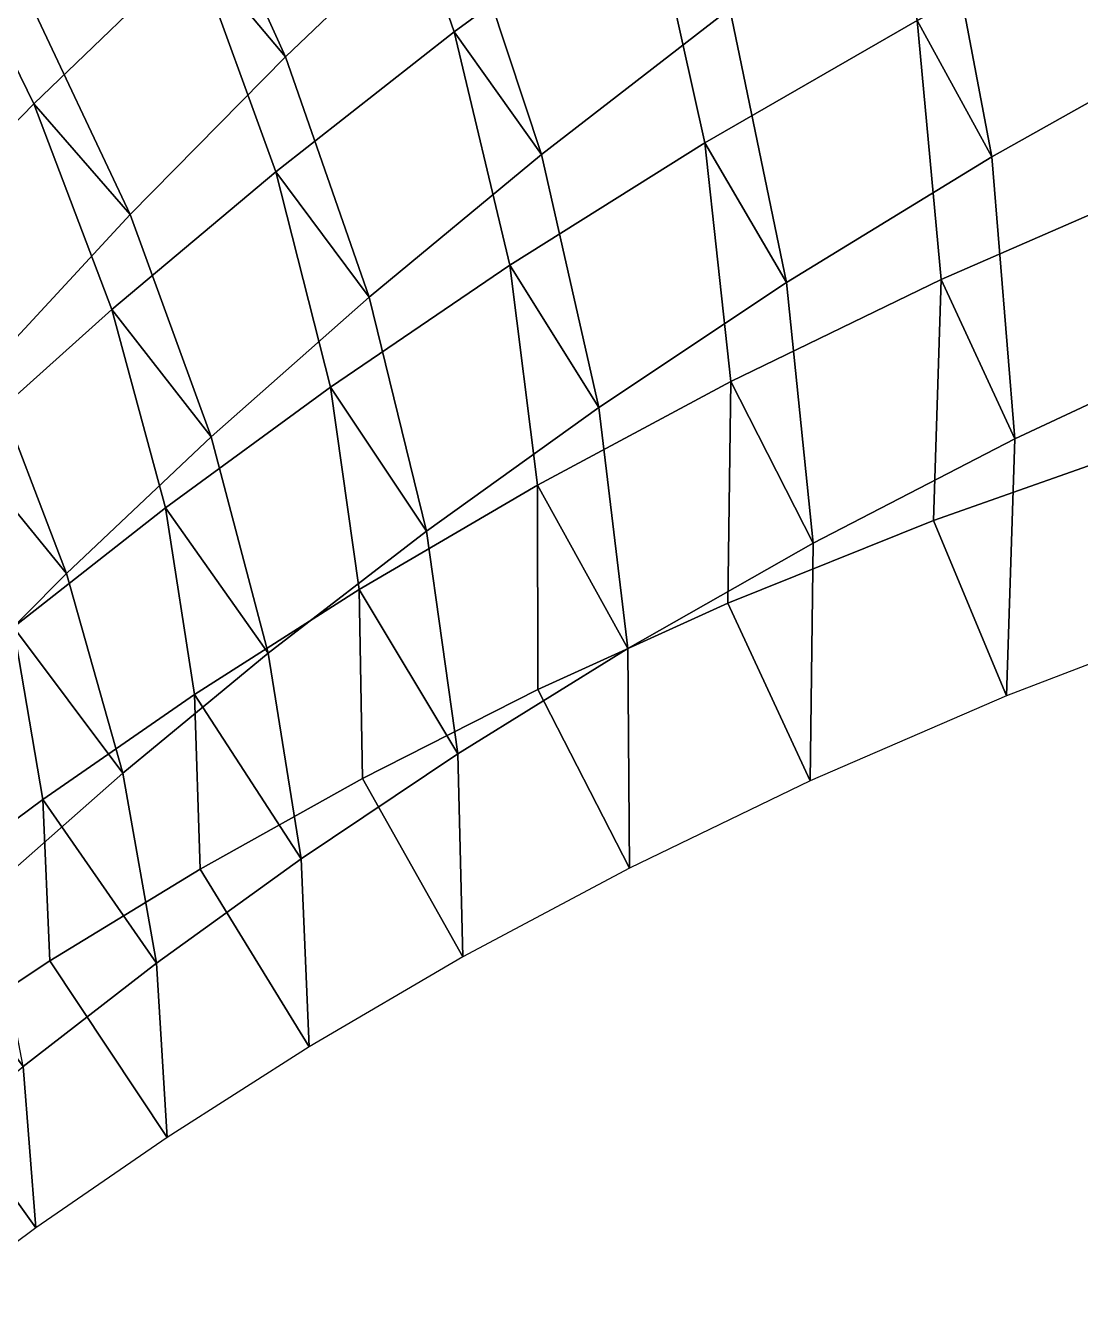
# Model space of a CAD drawing. Header units: metres. Extents: x -2184624 to 1125696, y -1900362 to 1900362.
# Drawn here: x 233645 to 378008, y 454862 to 631854 of the extents above; entities that cross this region are included whole.
import ezdxf

# ---------------------------------------------------------------- set-up
doc = ezdxf.new("R2010")
doc.units = ezdxf.units.M

msp = doc.modelspace()

# ---------------------------------------------------------------- linework, layer by layer
for points in [[(254142.38, 660877.7, 174911.72), (276847.88, 685715.25, 176716.8), (292487.7, 649837.5, 148010.31), (269190.34, 627630.9, 146066.06)], [(280794.94, 664156.75, 125850.04), (307033.5, 686359.2, 126558.81), (318920.44, 650486.8, 96224.25), (292296.75, 631031.2, 95455.78)], [(358259.97, 654395.56, 119534.13), (389189, 674869.4, 120001.734), (396678.78, 631189, 86884.51), (365928.5, 613932.5, 86094.695)], [(220718.11, 649841.25, 151077), (242075.1, 673486.06, 152952.03), (256765.03, 642416.25, 124555.84), (234738.77, 621177.56, 122754.234)], [(242075.1, 673486.06, 152952.03), (254142.38, 660877.7, 174911.72), (269190.34, 627630.9, 146066.06), (256765.03, 642416.25, 124555.84)], [(256765.03, 642416.25, 124555.84), (269190.34, 627630.9, 146066.06), (254142.38, 660877.7, 174911.72), (242075.1, 673486.06, 152952.03)], [(292487.7, 649837.5, 148010.31), (318011.3, 672582.8, 149378.1), (330028.94, 634164.7, 118506.89), (304235.94, 614245.2, 116999.61)], [(318920.44, 650486.8, 96224.25), (347966.66, 670158.3, 96497.27), (355696.62, 632584.5, 63816.414), (326619.75, 615824.5, 63520.566)], [(347966.66, 670158.3, 96497.27), (358259.97, 654395.56, 119534.13), (365928.5, 613932.5, 86094.695), (355696.62, 632584.5, 63816.414)], [(355696.62, 632584.5, 63816.414), (365928.5, 613932.5, 86094.695), (358259.97, 654395.56, 119534.13), (347966.66, 670158.3, 96497.27)], [(280794.94, 664156.75, 125850.04), (292487.7, 649837.5, 148010.31), (269190.34, 627630.9, 146066.06), (256765.03, 642416.25, 124555.84)], [(256765.03, 642416.25, 124555.84), (280794.94, 664156.75, 125850.04), (292296.75, 631031.2, 95455.78), (267868.4, 611853.75, 94259.17)], [(256765.03, 642416.25, 124555.84), (269190.34, 627630.9, 146066.06), (292487.7, 649837.5, 148010.31), (280794.94, 664156.75, 125850.04)], [(280794.94, 664156.75, 125850.04), (292487.7, 649837.5, 148010.31), (304235.94, 614245.2, 116999.61), (292296.75, 631031.2, 95455.78)], [(292296.75, 631031.2, 95455.78), (304235.94, 614245.2, 116999.61), (292487.7, 649837.5, 148010.31), (280794.94, 664156.75, 125850.04)], [(233449.77, 636762.6, 172460.69), (254142.38, 660877.7, 174911.72), (269190.34, 627630.9, 146066.06), (247906.83, 605997.7, 143625.17)], [(330028.94, 634164.7, 118506.89), (358259.97, 654395.56, 119534.13), (365928.5, 613932.5, 86094.695), (337819.12, 596705.5, 84953.875)], [(201167.8, 626877.2, 148636.31), (220718.11, 649841.25, 151077), (234738.77, 621177.56, 122754.234), (214526.78, 600469.25, 120514.95)], [(220718.11, 649841.25, 151077), (233449.77, 636762.6, 172460.69), (247906.83, 605997.7, 143625.17), (234738.77, 621177.56, 122754.234)], [(234738.77, 621177.56, 122754.234), (247906.83, 605997.7, 143625.17), (233449.77, 636762.6, 172460.69), (220718.11, 649841.25, 151077)], [(269190.34, 627630.9, 146066.06), (292487.7, 649837.5, 148010.31), (304235.94, 614245.2, 116999.61), (280644.72, 594691.75, 115082.19)], [(318920.44, 650486.8, 96224.25), (330028.94, 634164.7, 118506.89), (304235.94, 614245.2, 116999.61), (292296.75, 631031.2, 95455.78)], [(292296.75, 631031.2, 95455.78), (318920.44, 650486.8, 96224.25), (326619.75, 615824.5, 63520.566), (299918.84, 599066.4, 62901.34)], [(292296.75, 631031.2, 95455.78), (304235.94, 614245.2, 116999.61), (330028.94, 634164.7, 118506.89), (318920.44, 650486.8, 96224.25)], [(318920.44, 650486.8, 96224.25), (330028.94, 634164.7, 118506.89), (337819.12, 596705.5, 84953.875), (326619.75, 615824.5, 63520.566)], [(326619.75, 615824.5, 63520.566), (337819.12, 596705.5, 84953.875), (330028.94, 634164.7, 118506.89), (318920.44, 650486.8, 96224.25)], [(387401.1, 649253.6, 63737.258), (396678.78, 631189, 86884.51), (365928.5, 613932.5, 86094.695), (355696.62, 632584.5, 63816.414)], [(355696.62, 632584.5, 63816.414), (387401.1, 649253.6, 63737.258), (390277.44, 610752.56, 28292.668), (358967.16, 597124.94, 28428.863)], [(355696.62, 632584.5, 63816.414), (365928.5, 613932.5, 86094.695), (396678.78, 631189, 86884.51), (387401.1, 649253.6, 63737.258)], [(256765.03, 642416.25, 124555.84), (269190.34, 627630.9, 146066.06), (247906.83, 605997.7, 143625.17), (234738.77, 621177.56, 122754.234)], [(234738.77, 621177.56, 122754.234), (256765.03, 642416.25, 124555.84), (267868.4, 611853.75, 94259.17), (245429.12, 593004.6, 92695.07)], [(234738.77, 621177.56, 122754.234), (247906.83, 605997.7, 143625.17), (269190.34, 627630.9, 146066.06), (256765.03, 642416.25, 124555.84)], [(256765.03, 642416.25, 124555.84), (269190.34, 627630.9, 146066.06), (280644.72, 594691.75, 115082.19), (267868.4, 611853.75, 94259.17)], [(267868.4, 611853.75, 94259.17), (280644.72, 594691.75, 115082.19), (269190.34, 627630.9, 146066.06), (256765.03, 642416.25, 124555.84)], [(214577.2, 613387.3, 169448.97), (233449.77, 636762.6, 172460.69), (247906.83, 605997.7, 143625.17), (228441.72, 584960.9, 140758.78)], [(304235.94, 614245.2, 116999.61), (330028.94, 634164.7, 118506.89), (337819.12, 596705.5, 84953.875), (312087.16, 579590.1, 83517.25)], [(355696.62, 632584.5, 63816.414), (365928.5, 613932.5, 86094.695), (337819.12, 596705.5, 84953.875), (326619.75, 615824.5, 63520.566)], [(326619.75, 615824.5, 63520.566), (355696.62, 632584.5, 63816.414), (358967.16, 597124.94, 28428.863), (330188.75, 583157.44, 28374.445)], [(326619.75, 615824.5, 63520.566), (337819.12, 596705.5, 84953.875), (365928.5, 613932.5, 86094.695), (355696.62, 632584.5, 63816.414)], [(355696.62, 632584.5, 63816.414), (365928.5, 613932.5, 86094.695), (369077.66, 575306.7, 49531.293), (358967.16, 597124.94, 28428.863)], [(358967.16, 597124.94, 28428.863), (369077.66, 575306.7, 49531.293), (365928.5, 613932.5, 86094.695), (355696.62, 632584.5, 63816.414)], [(292296.75, 631031.2, 95455.78), (304235.94, 614245.2, 116999.61), (280644.72, 594691.75, 115082.19), (267868.4, 611853.75, 94259.17)], [(267868.4, 611853.75, 94259.17), (292296.75, 631031.2, 95455.78), (299918.84, 599066.4, 62901.34), (275368.47, 582386.5, 62005.03)], [(267868.4, 611853.75, 94259.17), (280644.72, 594691.75, 115082.19), (304235.94, 614245.2, 116999.61), (292296.75, 631031.2, 95455.78)], [(292296.75, 631031.2, 95455.78), (304235.94, 614245.2, 116999.61), (312087.16, 579590.1, 83517.25), (299918.84, 599066.4, 62901.34)], [(299918.84, 599066.4, 62901.34), (312087.16, 579590.1, 83517.25), (304235.94, 614245.2, 116999.61), (292296.75, 631031.2, 95455.78)], [(365928.5, 613932.5, 86094.695), (396678.78, 631189, 86884.51), (399235.06, 589413.7, 50366.035), (369077.66, 575306.7, 49531.293)], [(247906.83, 605997.7, 143625.17), (269190.34, 627630.9, 146066.06), (280644.72, 594691.75, 115082.19), (259041.34, 575547, 112817.37)], [(234738.77, 621177.56, 122754.234), (247906.83, 605997.7, 143625.17), (228441.72, 584960.9, 140758.78), (214526.78, 600469.25, 120514.95)], [(214526.78, 600469.25, 120514.95), (234738.77, 621177.56, 122754.234), (245429.12, 593004.6, 92695.07), (224791.52, 574522.1, 90816.79)], [(214526.78, 600469.25, 120514.95), (228441.72, 584960.9, 140758.78), (247906.83, 605997.7, 143625.17), (234738.77, 621177.56, 122754.234)], [(234738.77, 621177.56, 122754.234), (247906.83, 605997.7, 143625.17), (259041.34, 575547, 112817.37), (245429.12, 593004.6, 92695.07)], [(245429.12, 593004.6, 92695.07), (259041.34, 575547, 112817.37), (247906.83, 605997.7, 143625.17), (234738.77, 621177.56, 122754.234)], [(280644.72, 594691.75, 115082.19), (304235.94, 614245.2, 116999.61), (312087.16, 579590.1, 83517.25), (288497.6, 562652.4, 81833.94)], [(326619.75, 615824.5, 63520.566), (337819.12, 596705.5, 84953.875), (312087.16, 579590.1, 83517.25), (299918.84, 599066.4, 62901.34)], [(299918.84, 599066.4, 62901.34), (326619.75, 615824.5, 63520.566), (330188.75, 583157.44, 28374.445), (303698.88, 568962.56, 28155.584)], [(299918.84, 599066.4, 62901.34), (312087.16, 579590.1, 83517.25), (337819.12, 596705.5, 84953.875), (326619.75, 615824.5, 63520.566)], [(326619.75, 615824.5, 63520.566), (337819.12, 596705.5, 84953.875), (341447.38, 560998.44, 48546.516), (330188.75, 583157.44, 28374.445)], [(330188.75, 583157.44, 28374.445), (341447.38, 560998.44, 48546.516), (337819.12, 596705.5, 84953.875), (326619.75, 615824.5, 63520.566)], [(337819.12, 596705.5, 84953.875), (365928.5, 613932.5, 86094.695), (369077.66, 575306.7, 49531.293), (341447.38, 560998.44, 48546.516)], [(267868.4, 611853.75, 94259.17), (280644.72, 594691.75, 115082.19), (259041.34, 575547, 112817.37), (245429.12, 593004.6, 92695.07)], [(245429.12, 593004.6, 92695.07), (267868.4, 611853.75, 94259.17), (275368.47, 582386.5, 62005.03), (252767.22, 565848.6, 60871.914)], [(245429.12, 593004.6, 92695.07), (259041.34, 575547, 112817.37), (280644.72, 594691.75, 115082.19), (267868.4, 611853.75, 94259.17)], [(267868.4, 611853.75, 94259.17), (280644.72, 594691.75, 115082.19), (288497.6, 562652.4, 81833.94), (275368.47, 582386.5, 62005.03)], [(275368.47, 582386.5, 62005.03), (288497.6, 562652.4, 81833.94), (280644.72, 594691.75, 115082.19), (267868.4, 611853.75, 94259.17)], [(358967.16, 597124.94, 28428.863), (390277.44, 610752.56, 28292.668), (388468.2, 574882.75, -10931.488), (357920.84, 564124.94, -10407.212)], [(390277.44, 610752.56, 28292.668), (399235.06, 589413.7, 50366.035), (369077.66, 575306.7, 49531.293), (358967.16, 597124.94, 28428.863)], [(358967.16, 597124.94, 28428.863), (369077.66, 575306.7, 49531.293), (399235.06, 589413.7, 50366.035), (390277.44, 610752.56, 28292.668)], [(228441.72, 584960.9, 140758.78), (247906.83, 605997.7, 143625.17), (259041.34, 575547, 112817.37), (239232.02, 556842.4, 110260.37)], [(214526.78, 600469.25, 120514.95), (228441.72, 584960.9, 140758.78), (239232.02, 556842.4, 110260.37), (224791.52, 574522.1, 90816.79)], [(224791.52, 574522.1, 90816.79), (239232.02, 556842.4, 110260.37), (228441.72, 584960.9, 140758.78), (214526.78, 600469.25, 120514.95)], [(299918.84, 599066.4, 62901.34), (312087.16, 579590.1, 83517.25), (288497.6, 562652.4, 81833.94), (275368.47, 582386.5, 62005.03)], [(275368.47, 582386.5, 62005.03), (299918.84, 599066.4, 62901.34), (303698.88, 568962.56, 28155.584), (279284.9, 554635.75, 27794.816)], [(275368.47, 582386.5, 62005.03), (288497.6, 562652.4, 81833.94), (312087.16, 579590.1, 83517.25), (299918.84, 599066.4, 62901.34)], [(299918.84, 599066.4, 62901.34), (312087.16, 579590.1, 83517.25), (316088.62, 546586.7, 47441.195), (303698.88, 568962.56, 28155.584)], [(303698.88, 568962.56, 28155.584), (316088.62, 546586.7, 47441.195), (312087.16, 579590.1, 83517.25), (299918.84, 599066.4, 62901.34)], [(312087.16, 579590.1, 83517.25), (337819.12, 596705.5, 84953.875), (341447.38, 560998.44, 48546.516), (316088.62, 546586.7, 47441.195)], [(330188.75, 583157.44, 28374.445), (358967.16, 597124.94, 28428.863), (357920.84, 564124.94, -10407.212), (329754.44, 552767.44, -9908.064)], [(358967.16, 597124.94, 28428.863), (369077.66, 575306.7, 49531.293), (341447.38, 560998.44, 48546.516), (330188.75, 583157.44, 28374.445)], [(330188.75, 583157.44, 28374.445), (341447.38, 560998.44, 48546.516), (369077.66, 575306.7, 49531.293), (358967.16, 597124.94, 28428.863)], [(358967.16, 597124.94, 28428.863), (369077.66, 575306.7, 49531.293), (367907.16, 540080.3, 10407.212), (357920.84, 564124.94, -10407.212)], [(357920.84, 564124.94, -10407.212), (367907.16, 540080.3, 10407.212), (369077.66, 575306.7, 49531.293), (358967.16, 597124.94, 28428.863)], [(245429.12, 593004.6, 92695.07), (259041.34, 575547, 112817.37), (239232.02, 556842.4, 110260.37), (224791.52, 574522.1, 90816.79)], [(224791.52, 574522.1, 90816.79), (245429.12, 593004.6, 92695.07), (252767.22, 565848.6, 60871.914), (231935.25, 549503.7, 59538.02)], [(224791.52, 574522.1, 90816.79), (239232.02, 556842.4, 110260.37), (259041.34, 575547, 112817.37), (245429.12, 593004.6, 92695.07)], [(245429.12, 593004.6, 92695.07), (259041.34, 575547, 112817.37), (266841.22, 545945.75, 79946.37), (252767.22, 565848.6, 60871.914)], [(252767.22, 565848.6, 60871.914), (266841.22, 545945.75, 79946.37), (259041.34, 575547, 112817.37), (245429.12, 593004.6, 92695.07)], [(259041.34, 575547, 112817.37), (280644.72, 594691.75, 115082.19), (288497.6, 562652.4, 81833.94), (266841.22, 545945.75, 79946.37)], [(369077.66, 575306.7, 49531.293), (399235.06, 589413.7, 50366.035), (397138.5, 551261.9, 10931.488), (367907.16, 540080.3, 10407.212)], [(210616.77, 564534.3, 137531.56), (228441.72, 584960.9, 140758.78), (239232.02, 556842.4, 110260.37), (221042.06, 538599, 107460.96)], [(275368.47, 582386.5, 62005.03), (288497.6, 562652.4, 81833.94), (266841.22, 545945.75, 79946.37), (252767.22, 565848.6, 60871.914)], [(252767.22, 565848.6, 60871.914), (275368.47, 582386.5, 62005.03), (279284.9, 554635.75, 27794.816), (256758.17, 540257.06, 27311.793)], [(252767.22, 565848.6, 60871.914), (266841.22, 545945.75, 79946.37), (288497.6, 562652.4, 81833.94), (275368.47, 582386.5, 62005.03)], [(275368.47, 582386.5, 62005.03), (288497.6, 562652.4, 81833.94), (292779.28, 532152.9, 46240.105), (279284.9, 554635.75, 27794.816)], [(279284.9, 554635.75, 27794.816), (292779.28, 532152.9, 46240.105), (288497.6, 562652.4, 81833.94), (275368.47, 582386.5, 62005.03)], [(330188.75, 583157.44, 28374.445), (341447.38, 560998.44, 48546.516), (316088.62, 546586.7, 47441.195), (303698.88, 568962.56, 28155.584)], [(303698.88, 568962.56, 28155.584), (330188.75, 583157.44, 28374.445), (329754.44, 552767.44, -9908.064), (303751.44, 540946.94, -9435.718)], [(303698.88, 568962.56, 28155.584), (316088.62, 546586.7, 47441.195), (341447.38, 560998.44, 48546.516), (330188.75, 583157.44, 28374.445)], [(330188.75, 583157.44, 28374.445), (341447.38, 560998.44, 48546.516), (341038.56, 528454.94, 9908.064), (329754.44, 552767.44, -9908.064)], [(329754.44, 552767.44, -9908.064), (341038.56, 528454.94, 9908.064), (341447.38, 560998.44, 48546.516), (330188.75, 583157.44, 28374.445)], [(288497.6, 562652.4, 81833.94), (312087.16, 579590.1, 83517.25), (316088.62, 546586.7, 47441.195), (292779.28, 532152.9, 46240.105)], [(239232.02, 556842.4, 110260.37), (259041.34, 575547, 112817.37), (266841.22, 545945.75, 79946.37), (246932.31, 529511.94, 77892.24)], [(341447.38, 560998.44, 48546.516), (369077.66, 575306.7, 49531.293), (367907.16, 540080.3, 10407.212), (341038.56, 528454.94, 9908.064)], [(224791.52, 574522.1, 90816.79), (239232.02, 556842.4, 110260.37), (221042.06, 538599, 107460.96), (205786.16, 556434.4, 88672.555)], [(205786.16, 556434.4, 88672.555), (221042.06, 538599, 107460.96), (239232.02, 556842.4, 110260.37), (224791.52, 574522.1, 90816.79)], [(224791.52, 574522.1, 90816.79), (239232.02, 556842.4, 110260.37), (246932.31, 529511.94, 77892.24), (231935.25, 549503.7, 59538.02)], [(231935.25, 549503.7, 59538.02), (246932.31, 529511.94, 77892.24), (239232.02, 556842.4, 110260.37), (224791.52, 574522.1, 90816.79)], [(388468.2, 574882.75, -10931.488), (397138.5, 551261.9, 10931.488), (367907.16, 540080.3, 10407.212), (357920.84, 564124.94, -10407.212)], [(303698.88, 568962.56, 28155.584), (316088.62, 546586.7, 47441.195), (292779.28, 532152.9, 46240.105), (279284.9, 554635.75, 27794.816)], [(279284.9, 554635.75, 27794.816), (303698.88, 568962.56, 28155.584), (303751.44, 540946.94, -9435.718), (279721.7, 528780.25, -8991.22)], [(279284.9, 554635.75, 27794.816), (292779.28, 532152.9, 46240.105), (316088.62, 546586.7, 47441.195), (303698.88, 568962.56, 28155.584)], [(303698.88, 568962.56, 28155.584), (316088.62, 546586.7, 47441.195), (316302.12, 516503.94, 9435.718), (303751.44, 540946.94, -9435.718)], [(303751.44, 540946.94, -9435.718), (316302.12, 516503.94, 9435.718), (316088.62, 546586.7, 47441.195), (303698.88, 568962.56, 28155.584)], [(252767.22, 565848.6, 60871.914), (266841.22, 545945.75, 79946.37), (246932.31, 529511.94, 77892.24), (231935.25, 549503.7, 59538.02)], [(231935.25, 549503.7, 59538.02), (252767.22, 565848.6, 60871.914), (256758.17, 540257.06, 27311.793), (235950.73, 525893.56, 26724.174)], [(231935.25, 549503.7, 59538.02), (246932.31, 529511.94, 77892.24), (266841.22, 545945.75, 79946.37), (252767.22, 565848.6, 60871.914)], [(252767.22, 565848.6, 60871.914), (266841.22, 545945.75, 79946.37), (271323.2, 517763.6, 44964.48), (256758.17, 540257.06, 27311.793)], [(256758.17, 540257.06, 27311.793), (271323.2, 517763.6, 44964.48), (266841.22, 545945.75, 79946.37), (252767.22, 565848.6, 60871.914)], [(357920.84, 564124.94, -10407.212), (367907.16, 540080.3, 10407.212), (341038.56, 528454.94, 9908.064), (329754.44, 552767.44, -9908.064)], [(266841.22, 545945.75, 79946.37), (288497.6, 562652.4, 81833.94), (292779.28, 532152.9, 46240.105), (271323.2, 517763.6, 44964.48)], [(316088.62, 546586.7, 47441.195), (341447.38, 560998.44, 48546.516), (341038.56, 528454.94, 9908.064), (316302.12, 516503.94, 9435.718)], [(221042.06, 538599, 107460.96), (239232.02, 556842.4, 110260.37), (246932.31, 529511.94, 77892.24), (228604.17, 513382.44, 75704.445)], [(279284.9, 554635.75, 27794.816), (292779.28, 532152.9, 46240.105), (271323.2, 517763.6, 44964.48), (256758.17, 540257.06, 27311.793)], [(256758.17, 540257.06, 27311.793), (279284.9, 554635.75, 27794.816), (279721.7, 528780.25, -8991.22), (257497.45, 516367.84, -8575.137)], [(256758.17, 540257.06, 27311.793), (271323.2, 517763.6, 44964.48), (292779.28, 532152.9, 46240.105), (279284.9, 554635.75, 27794.816)], [(279284.9, 554635.75, 27794.816), (292779.28, 532152.9, 46240.105), (293497.88, 504327, 8991.22), (279721.7, 528780.25, -8991.22)], [(279721.7, 528780.25, -8991.22), (293497.88, 504327, 8991.22), (292779.28, 532152.9, 46240.105), (279284.9, 554635.75, 27794.816)], [(329754.44, 552767.44, -9908.064), (341038.56, 528454.94, 9908.064), (316302.12, 516503.94, 9435.718), (303751.44, 540946.94, -9435.718)], [(231935.25, 549503.7, 59538.02), (246932.31, 529511.94, 77892.24), (228604.17, 513382.44, 75704.445), (212710.8, 533392.06, 58034.777)], [(212710.8, 533392.06, 58034.777), (231935.25, 549503.7, 59538.02), (235950.73, 525893.56, 26724.174), (216713.5, 511600.66, 26047.383)], [(212710.8, 533392.06, 58034.777), (228604.17, 513382.44, 75704.445), (246932.31, 529511.94, 77892.24), (231935.25, 549503.7, 59538.02)], [(231935.25, 549503.7, 59538.02), (246932.31, 529511.94, 77892.24), (251547.42, 503474.03, 43632.82), (235950.73, 525893.56, 26724.174)], [(235950.73, 525893.56, 26724.174), (251547.42, 503474.03, 43632.82), (246932.31, 529511.94, 77892.24), (231935.25, 549503.7, 59538.02)], [(246932.31, 529511.94, 77892.24), (266841.22, 545945.75, 79946.37), (271323.2, 517763.6, 44964.48), (251547.42, 503474.03, 43632.82)], [(292779.28, 532152.9, 46240.105), (316088.62, 546586.7, 47441.195), (316302.12, 516503.94, 9435.718), (293497.88, 504327, 8991.22)], [(256758.17, 540257.06, 27311.793), (271323.2, 517763.6, 44964.48), (251547.42, 503474.03, 43632.82), (235950.73, 525893.56, 26724.174)], [(235950.73, 525893.56, 26724.174), (256758.17, 540257.06, 27311.793), (257497.45, 516367.84, -8575.137), (236929.27, 503795.22, -8187.763)], [(235950.73, 525893.56, 26724.174), (251547.42, 503474.03, 43632.82), (271323.2, 517763.6, 44964.48), (256758.17, 540257.06, 27311.793)], [(256758.17, 540257.06, 27311.793), (271323.2, 517763.6, 44964.48), (272451.1, 492008.72, 8575.137), (257497.45, 516367.84, -8575.137)], [(257497.45, 516367.84, -8575.137), (272451.1, 492008.72, 8575.137), (271323.2, 517763.6, 44964.48), (256758.17, 540257.06, 27311.793)], [(303751.44, 540946.94, -9435.718), (316302.12, 516503.94, 9435.718), (293497.88, 504327, 8991.22), (279721.7, 528780.25, -8991.22)], [(271323.2, 517763.6, 44964.48), (292779.28, 532152.9, 46240.105), (293497.88, 504327, 8991.22), (272451.1, 492008.72, 8575.137)], [(228604.17, 513382.44, 75704.445), (246932.31, 529511.94, 77892.24), (251547.42, 503474.03, 43632.82), (233299.1, 489328.34, 42261.133)], [(279721.7, 528780.25, -8991.22), (293497.88, 504327, 8991.22), (272451.1, 492008.72, 8575.137), (257497.45, 516367.84, -8575.137)], [(235950.73, 525893.56, 26724.174), (251547.42, 503474.03, 43632.82), (233299.1, 489328.34, 42261.133), (216713.5, 511600.66, 26047.383)], [(216713.5, 511600.66, 26047.383), (235950.73, 525893.56, 26724.174), (236929.27, 503795.22, -8187.763), (217883.36, 491135.38, -7829.091)], [(216713.5, 511600.66, 26047.383), (233299.1, 489328.34, 42261.133), (251547.42, 503474.03, 43632.82), (235950.73, 525893.56, 26724.174)], [(235950.73, 525893.56, 26724.174), (251547.42, 503474.03, 43632.82), (253007.77, 479620.16, 8187.763), (236929.27, 503795.22, -8187.763)], [(236929.27, 503795.22, -8187.763), (253007.77, 479620.16, 8187.763), (251547.42, 503474.03, 43632.82), (235950.73, 525893.56, 26724.174)], [(251547.42, 503474.03, 43632.82), (271323.2, 517763.6, 44964.48), (272451.1, 492008.72, 8575.137), (253007.77, 479620.16, 8187.763)], [(257497.45, 516367.84, -8575.137), (272451.1, 492008.72, 8575.137), (253007.77, 479620.16, 8187.763), (236929.27, 503795.22, -8187.763)], [(216713.5, 511600.66, 26047.383), (233299.1, 489328.34, 42261.133), (235031.11, 467221.25, 7829.091), (217883.36, 491135.38, -7829.091)], [(217883.36, 491135.38, -7829.091), (235031.11, 467221.25, 7829.091), (233299.1, 489328.34, 42261.133), (216713.5, 511600.66, 26047.383)], [(236929.27, 503795.22, -8187.763), (253007.77, 479620.16, 8187.763), (235031.11, 467221.25, 7829.091), (217883.36, 491135.38, -7829.091)], [(233299.1, 489328.34, 42261.133), (251547.42, 503474.03, 43632.82), (253007.77, 479620.16, 8187.763), (235031.11, 467221.25, 7829.091)], [(217883.36, 491135.38, -7829.091), (235031.11, 467221.25, 7829.091), (218398.86, 454862.44, 7499.104), (200239.2, 478450.38, -7499.104)], [(216441.77, 475362.56, 40863.09), (233299.1, 489328.34, 42261.133), (235031.11, 467221.25, 7829.091), (218398.86, 454862.44, 7499.104)]]:
    msp.add_3dface(points)

doc.saveas('drawing.dxf')
